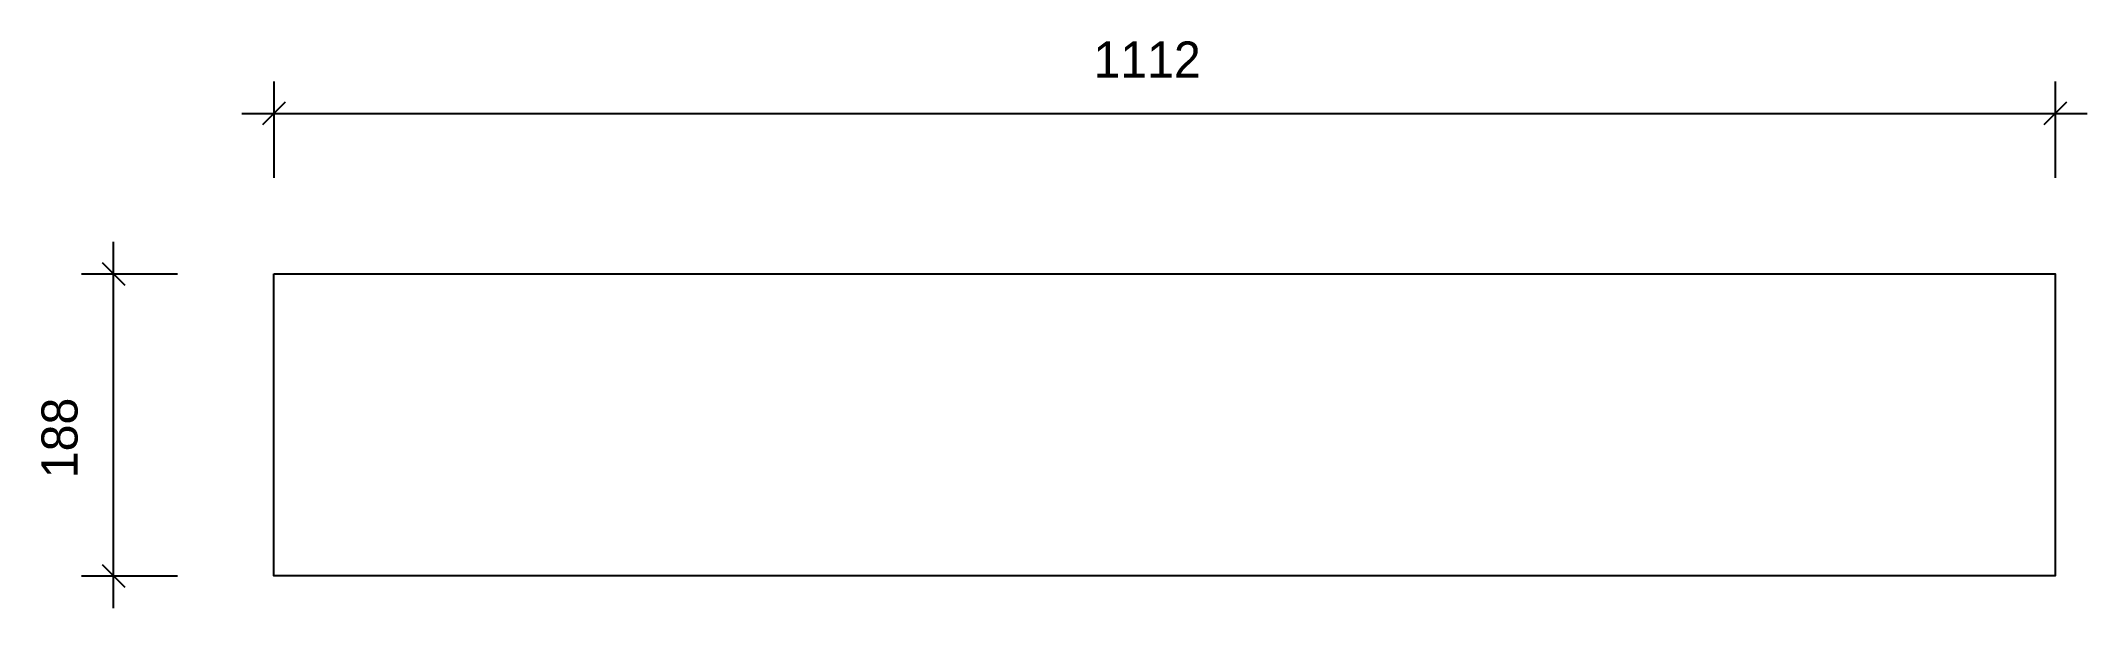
# Model space of a CAD drawing. Header units: millimetres. Extents: x -145 to 1132, y -20 to 334.
import ezdxf
from ezdxf.enums import TextEntityAlignment as Align

# ---------------------------------------------------------------- set-up
doc = ezdxf.new("R2010")
doc.units = ezdxf.units.MM
for name, color, linetype in [('CONTOUR', 7, 'CONTINUOUS'), ('DIMLINES', 7, 'CONTINUOUS'), ('DIMLINESTEXT', 7, 'CONTINUOUS')]:
    doc.layers.add(name, color=color, linetype=linetype)

msp = doc.modelspace()

# ---------------------------------------------------------------- linework, layer by layer
at = {"layer": 'CONTOUR', "color": 0, "linetype": '0'}
msp.add_lwpolyline([(0, 188.333), (1111.794, 188.333), (1111.794, 0), (0, 0), (0, 188.333)], dxfattribs=at)
at = {"layer": 'DIMLINES', "color": 0}
for p, q in [((0, 308.333), (0, 248.333)), ((1111.794, 308.333), (1111.794, 248.333)), ((7.071, 295.404), (-7.071, 281.262)), ((1118.865, 295.404), (1104.723, 281.262)), ((-20, 288.333), (1131.794, 288.333)), ((-100, -20), (-100, 208.333)), ((-107.071, 195.404), (-92.929, 181.262)), ((-120, 188.333), (-60, 188.333)), ((-120, 0), (-60, 0)), ((-107.071, 7.071), (-92.929, -7.071))]:
    msp.add_line(p, q, dxfattribs=at)

# ---------------------------------------------------------------- texts
at = {"layer": 'DIMLINESTEXT'}
msp.add_text('1112', height=22.5, dxfattribs=at).set_placement((511.649, 333.333), align=Align.TOP_LEFT)
msp.add_text('188', height=22.5, rotation=90, dxfattribs=at).set_placement((-145, 60.981), align=Align.TOP_LEFT)

doc.saveas('drawing.dxf')
